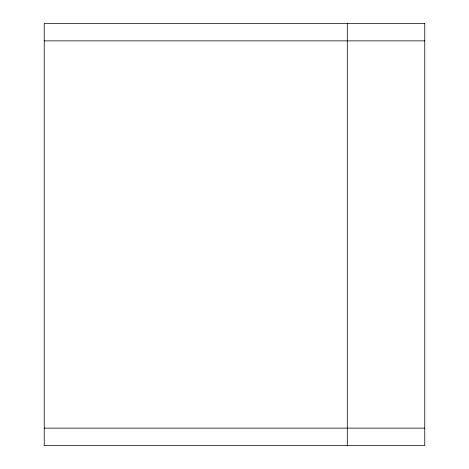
<?xml version="1.0" encoding="UTF-8"?>
<svg xmlns="http://www.w3.org/2000/svg" width="469" height="469" viewBox="0 0 469 469"><rect width="100%" height="100%" fill="white"/><g stroke="black" fill="none" stroke-linecap="round" stroke-linejoin="round"><path stroke-width="0.7" d="M44.238 40.873L424.762 40.873M44.238 428.127L424.762 428.127M347.289 23.45L347.289 445.55M424.762 23.45L44.238 23.45L44.238 445.55L424.762 445.55L424.762 23.45"/></g></svg>
